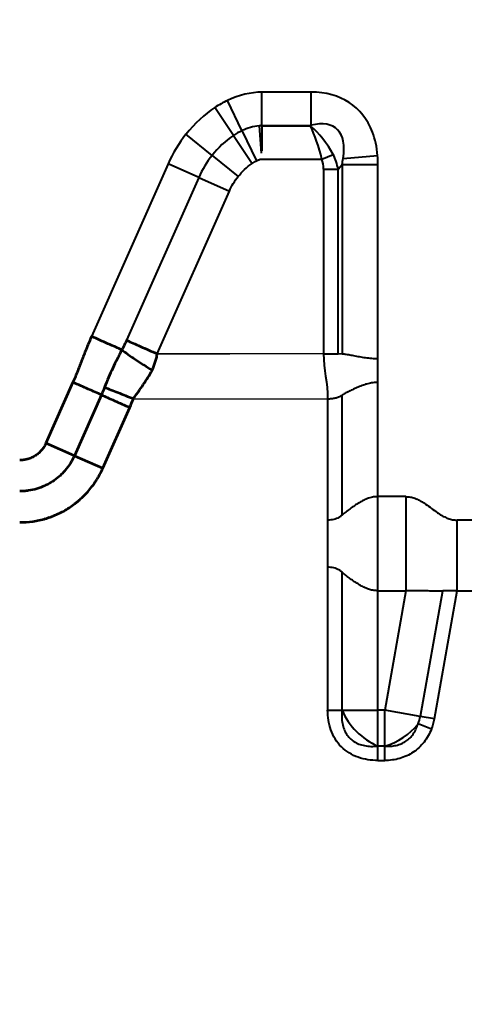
# Model space of a CAD drawing. Header units: millimetres. Extents: x 48754 to 50247, y 1387 to 2180.
# Drawn here: x 48982.41 to 49001.35, y 1819.49 to 1861.58 of the extents above; entities that cross this region are included whole.
import ezdxf

# ---------------------------------------------------------------- set-up
doc = ezdxf.new("R2010")
doc.units = ezdxf.units.MM
doc.layers.add('DIE_O', color=40, linetype='Continuous')
doc.layers.add('DIM', color=4, linetype='Continuous')
doc.styles.get("Standard").update_dxf_attribs({"font": 'txt.shx', "width": 0.85, "bigfont": 'ctxt.shx'})
doc.dimstyles.new('T-2-WX', dxfattribs={"dimtxt": 2, "dimasz": 2, "dimexe": 0.5, "dimexo": 0.5, "dimgap": 0.5, "dimtad": 1, "dimtxsty": 'Standard', "dimblk": 'OPEN30', "dimcen": 0, "dimazin": 3, "dimtfac": 1, "dimtmove": 0, "dimatfit": 3, "dimldrblk": 'OPEN30', "dimlwd": -1, "dimlwe": -1})

# ---------------------------------------------------------------- blocks, each defined once
blk = doc.blocks.new('*D7587')
at = {"layer": 'Defpoints', "color": 0}
for p in [(49557.562, 2078.962), (49573.318, 2078.962), (48867.562, 1558.962)]:
    blk.add_point(p, dxfattribs=at)
at = {"layer": 'DIM', "color": 0}
blk.add_line((49558.062, 2078.962), (49578.189, 2078.962), dxfattribs=at)
at = {"layer": 'DIM', "color": 0, "insert": (49576.004, 2080.462), "char_height": 2, "attachment_point": 5}
blk.add_mtext('520', dxfattribs=at)
blk = doc.blocks.new('_Open30')
blk = doc.blocks.new('*D7588')
at = {"layer": 'Defpoints', "color": 0}
for p in [(49557.562, 2095.546), (49557.562, 2078.962), (48867.562, 1558.962)]:
    blk.add_point(p, dxfattribs=at)
at = {"layer": 'DIM', "color": 0}
blk.add_line((49557.562, 2079.462), (49557.562, 2100.337), dxfattribs=at)
at = {"layer": 'DIM', "color": 0, "insert": (49556.062, 2098.192), "char_height": 2, "attachment_point": 5, "rotation": 90}
blk.add_mtext('690', dxfattribs=at)

msp = doc.modelspace()

# ---------------------------------------------------------------- linework, layer by layer
at = {"layer": 'DIE_O', "color": 2, "linetype": 'Continuous', "lineweight": 25}
for p, q in [((48991.878, 1856.85), (48991.262, 1858.139)), ((48991.878, 1856.85), (48991.262, 1858.139)), ((48993.062, 1858.49), (48992.732, 1858.49)), ((48992.732, 1857.076), (48992.732, 1858.49)), ((48993.062, 1858.49), (48992.732, 1858.49)), ((48992.732, 1857.076), (48992.732, 1858.49)), ((48994.824, 1858.49), (48993.062, 1858.49)), ((48994.824, 1858.49), (48993.062, 1858.49)), ((48994.824, 1857.076), (48994.824, 1858.49)), ((48994.824, 1857.076), (48994.824, 1858.49)), ((48991.515, 1856.642), (48990.722, 1857.831)), ((48991.515, 1856.642), (48990.722, 1857.831)), ((48992.614, 1857.057), (48992.7, 1855.891)), ((48992.614, 1857.057), (48992.7, 1855.891)), ((48992.725, 1857.046), (48992.732, 1857.076)), ((48992.725, 1857.046), (48992.732, 1857.076)), ((48993.028, 1857.046), (48992.725, 1857.046)), ((48992.725, 1857.046), (48992.725, 1855.985)), ((48993.028, 1857.046), (48992.725, 1857.046)), ((48992.725, 1857.046), (48992.725, 1855.985)), ((48992.732, 1857.076), (48993.042, 1857.076)), ((48992.732, 1857.076), (48993.042, 1857.076)), ((48994.798, 1857.046), (48993.028, 1857.046)), ((48994.798, 1857.046), (48993.028, 1857.046)), ((48993.042, 1857.076), (48994.824, 1857.076)), ((48993.042, 1857.076), (48994.824, 1857.076)), ((48994.824, 1857.076), (48994.798, 1857.046)), ((48994.824, 1857.076), (48994.798, 1857.046)), ((48990.606, 1855.794), (48989.495, 1856.694)), ((48990.606, 1855.794), (48989.495, 1856.694)), ((48991.515, 1856.642), (48992.308, 1855.453)), ((48991.515, 1856.642), (48992.308, 1855.453)), ((48991.878, 1856.85), (48992.494, 1855.56)), ((48991.878, 1856.85), (48992.494, 1855.56)), ((48990.606, 1855.794), (48991.716, 1854.895)), ((48990.606, 1855.794), (48991.716, 1854.895)), ((48992.627, 1855.632), (48995.282, 1855.632)), ((48992.627, 1855.632), (48995.282, 1855.632)), ((48995.282, 1855.632), (48995.768, 1855.827)), ((48995.282, 1855.632), (48995.768, 1855.827)), ((48996.19, 1855.666), (48997.656, 1855.79)), ((48996.19, 1855.666), (48997.656, 1855.79)), ((48988.73, 1855.435), (48985.473, 1848.078)), ((48988.73, 1855.435), (48985.473, 1848.078)), ((48990.037, 1854.856), (48988.73, 1855.435)), ((48990.037, 1854.856), (48988.73, 1855.435)), ((48995.358, 1855.203), (48995.971, 1855.203)), ((48995.358, 1855.203), (48995.358, 1847.336)), ((48995.358, 1855.203), (48995.971, 1855.203)), ((48995.358, 1855.203), (48995.358, 1847.336)), ((48995.971, 1855.203), (48996.14, 1855.405)), ((48995.971, 1855.203), (48996.14, 1855.405)), ((48995.971, 1847.336), (48995.971, 1855.203)), ((48995.971, 1847.336), (48995.971, 1855.203)), ((48996.14, 1855.405), (48997.672, 1855.405)), ((48996.14, 1855.405), (48996.14, 1847.326)), ((48996.14, 1855.405), (48997.672, 1855.405)), ((48996.14, 1855.405), (48996.14, 1847.326)), ((48997.672, 1847.124), (48997.672, 1855.405)), ((48997.672, 1847.124), (48997.672, 1855.405)), ((48990.037, 1854.856), (48986.964, 1847.914)), ((48990.037, 1854.856), (48986.964, 1847.914)), ((48990.037, 1854.856), (48991.344, 1854.277)), ((48990.037, 1854.856), (48991.344, 1854.277)), ((48988.271, 1847.336), (48991.344, 1854.277)), ((48988.271, 1847.336), (48991.344, 1854.277)), ((48996.14, 1847.326), (48995.971, 1847.335)), ((48996.14, 1847.326), (48995.971, 1847.335)), ((48997.672, 1846.124), (48997.672, 1847.124)), ((48997.672, 1846.124), (48997.672, 1847.124)), ((48997.672, 1841.252), (48997.672, 1846.124)), ((48997.672, 1841.252), (48997.672, 1846.124)), ((48996.14, 1840.467), (48996.14, 1845.578)), ((48996.14, 1840.467), (48996.14, 1845.578)), ((48995.528, 1845.424), (48995.528, 1840.252)), ((48995.528, 1845.424), (48995.528, 1840.252)), ((48998.863, 1841.252), (48997.672, 1841.252)), ((48997.672, 1837.242), (48997.672, 1841.252)), ((48998.863, 1841.252), (48997.672, 1841.252)), ((48997.672, 1837.242), (48997.672, 1841.252)), ((48998.863, 1841.252), (48998.863, 1837.242)), ((48998.863, 1841.252), (48998.863, 1837.242)), ((48995.528, 1840.252), (48995.528, 1838.242)), ((48995.528, 1840.252), (48995.528, 1838.242)), ((49009.082, 1840.252), (49001.041, 1840.252)), ((49009.082, 1840.252), (49001.041, 1840.252)), ((48995.528, 1838.242), (48995.528, 1832.153)), ((48995.528, 1838.242), (48995.528, 1832.153)), ((48996.14, 1832.153), (48996.14, 1838.027)), ((48996.14, 1832.153), (48996.14, 1838.027)), ((48997.672, 1837.242), (48998.863, 1837.242)), ((48997.672, 1832.153), (48997.672, 1837.242)), ((48997.672, 1837.242), (48998.863, 1837.242)), ((48997.672, 1832.153), (48997.672, 1837.242)), ((48998.863, 1837.242), (48997.966, 1832.153)), ((48998.863, 1837.242), (48997.966, 1832.153)), ((49000.417, 1837.229), (48999.475, 1831.887)), ((49000.417, 1837.229), (48999.475, 1831.887)), ((49000.078, 1831.78), (49001.041, 1837.242)), ((49000.078, 1831.78), (49001.041, 1837.242)), ((49001.041, 1837.242), (49009.082, 1837.242)), ((49001.041, 1837.242), (49009.082, 1837.242)), ((48995.528, 1832.153), (48996.14, 1832.153)), ((48995.528, 1832.153), (48995.528, 1832.152)), ((48995.528, 1832.152), (48996.14, 1832.153)), ((48995.528, 1832.153), (48996.14, 1832.153)), ((48995.528, 1832.153), (48995.528, 1832.152)), ((48995.528, 1832.152), (48996.14, 1832.153)), ((48996.14, 1832.153), (48997.672, 1832.153)), ((48996.14, 1832.153), (48997.672, 1832.153)), ((48997.966, 1832.153), (48997.672, 1832.153)), ((48997.672, 1830.621), (48997.672, 1832.153)), ((48997.966, 1832.153), (48997.672, 1832.153)), ((48997.672, 1830.621), (48997.672, 1832.153)), ((48999.475, 1831.887), (48997.966, 1832.153)), ((48997.966, 1830.621), (48997.966, 1832.153)), ((48999.475, 1831.887), (48997.966, 1832.153)), ((48997.966, 1830.621), (48997.966, 1832.153)), ((49000.078, 1831.78), (48999.475, 1831.887)), ((49000.078, 1831.78), (48999.475, 1831.887)), ((48999.95, 1831.339), (48999.383, 1831.572)), ((48999.95, 1831.339), (48999.383, 1831.572)), ((48997.966, 1830.621), (48997.672, 1830.621)), ((48997.672, 1830.008), (48997.672, 1830.621)), ((48997.672, 1830.008), (48997.672, 1830.621)), ((48997.966, 1830.621), (48997.672, 1830.621)), ((48997.672, 1830.008), (48997.672, 1830.621)), ((48997.672, 1830.008), (48997.672, 1830.621)), ((48997.966, 1830.008), (48997.966, 1830.621)), ((48997.966, 1830.008), (48997.966, 1830.621)), ((48997.966, 1830.008), (48997.966, 1830.621)), ((48997.966, 1830.008), (48997.966, 1830.621)), ((48997.672, 1830.008), (48997.672, 1830.008)), ((48997.672, 1830.008), (48997.966, 1830.008)), ((48997.672, 1830.008), (48997.672, 1830.008)), ((48997.672, 1830.008), (48997.966, 1830.008))]:
    msp.add_line(p, q, dxfattribs=at)
at = {"layer": 'DIE_O', "color": 2, "linetype": 'Continuous', "lineweight": 35}
for p, q in [((48984.681, 1846.125), (48983.532, 1843.531)), ((48985.89, 1845.589), (48984.742, 1842.996)), ((48985.951, 1842.46), (48987.1, 1845.054)), ((48984.742, 1842.996), (48983.532, 1843.531)), ((48984.742, 1842.996), (48985.951, 1842.46))]:
    msp.add_line(p, q, dxfattribs=at)
at = {"layer": 'DIE_O', "color": 2, "linetype": 'Continuous', "lineweight": 25, "flags": 128}
for points in [[(48997.966, 1830.621), (48997.966, 1830.621), (48997.966, 1830.621), (48997.966, 1830.621), (48997.966, 1830.621), (48997.966, 1830.621), (48997.966, 1830.621), (48997.966, 1830.621), (48997.966, 1830.621)], [(48997.966, 1830.621), (48997.966, 1830.621), (48997.966, 1830.621), (48997.966, 1830.621), (48997.966, 1830.621), (48997.966, 1830.621), (48997.966, 1830.621), (48997.966, 1830.621), (48997.966, 1830.621)], [(48997.966, 1830.008), (48997.966, 1830.008), (48997.966, 1830.008), (48997.966, 1830.008), (48997.966, 1830.008), (48997.966, 1830.008), (48997.966, 1830.008), (48997.966, 1830.008), (48997.966, 1830.008)], [(48997.966, 1830.008), (48997.966, 1830.008), (48997.966, 1830.008), (48997.966, 1830.008), (48997.966, 1830.008), (48997.966, 1830.008), (48997.966, 1830.008), (48997.966, 1830.008), (48997.966, 1830.008)]]:
    msp.add_lwpolyline(points, dxfattribs=at)
at = {"layer": 'DIE_O', "color": 2, "linetype": 'Continuous', "lineweight": 25}
for centre, radius, start, end in [((48998.836, 1833.316), 2.936, 203.3543, 246.6457), ((48998.836, 1833.316), 2.936, 203.3543, 246.6457), ((48997.966, 1832.153), 1.532, 337.7091, 350), ((48997.966, 1832.153), 1.532, 337.7091, 350), ((48997.966, 1832.153), 2.145, 337.7091, 350), ((48997.966, 1832.153), 2.145, 337.7091, 350), ((48997.21, 1833.279), 2.764, 285.8788, 321.8461), ((48997.21, 1833.279), 2.764, 285.8788, 321.8461)]:
    msp.add_arc(centre, radius, start, end, dxfattribs=at)
for centre, major_axis, ratio, start_param, end_param in [((48992.008, 1852.692), (-1.428, -5.712), 0.696316, 3.313905, 3.66372), ((48992.008, 1852.692), (-1.428, -5.712), 0.696316, 3.313905, 3.66372), ((48992.451, 1852.834), (4.228, 5.039), 0.60812, 5.958891, 6.755018), ((48992.451, 1852.834), (4.228, 5.039), 0.60812, 5.958891, 6.755018), ((48992.008, 1852.692), (-1.428, -5.712), 0.696316, 3.795472, 4.122994), ((48992.008, 1852.692), (-1.428, -5.712), 0.696316, 3.795472, 4.122994), ((48992.451, 1852.834), (3.446, 4.107), 0.373037, 5.73424, 6.755018), ((48992.451, 1852.834), (3.446, 4.107), 0.373037, 5.73424, 6.755018), ((48992.008, 1852.692), (1.09, 4.361), 0.467133, 0.172312, 0.226028), ((48992.008, 1852.692), (1.09, 4.361), 0.467133, 0.172312, 0.226028), ((48992.707, 1855.49), (2.037, -0.509), 0.731545, 1.743109, 1.796824), ((48992.707, 1855.49), (2.037, -0.509), 0.731545, 1.743109, 1.796824), ((48994.798, 1855.632), (-1.124, 1.742), 0.451138, 4.537435, 5.322833), ((48994.798, 1855.632), (-0.51, 1.997), 0.22754, 4.654285, 5.439683), ((48994.798, 1855.632), (-1.124, 1.742), 0.451138, 4.537435, 5.322833), ((48994.798, 1855.632), (-0.51, 1.997), 0.22754, 4.654285, 5.439683), ((48992.451, 1852.834), (4.228, 5.039), 0.60812, 5.73424, 5.958891), ((48992.451, 1852.834), (4.228, 5.039), 0.60812, 5.73424, 5.958891), ((48993.792, 1854.432), (1.268, 1.512), 0.60812, 5.656054, 5.96962), ((48993.792, 1854.432), (1.268, 1.512), 0.60812, 5.656054, 5.96962), ((48993.792, 1854.432), (1.581, 1.884), 0.813078, 5.656054, 5.96962), ((48993.792, 1854.432), (1.581, 1.884), 0.813078, 5.656054, 5.96962), ((48992.451, 1852.834), (3.446, 4.107), 0.373037, 5.656054, 5.73424), ((48992.451, 1852.834), (3.446, 4.107), 0.373037, 5.656054, 5.73424), ((48992.451, 1852.834), (4.228, 5.039), 0.60812, 5.656054, 5.73424), ((48992.451, 1852.834), (4.228, 5.039), 0.60812, 5.656054, 5.73424)]:
    msp.add_ellipse(centre, major_axis=major_axis, ratio=ratio, start_param=start_param, end_param=end_param, dxfattribs=at)
for points in [[(48991.262, 1858.139), (48991.074, 1858.05), (48990.894, 1857.946), (48990.722, 1857.831)], [(48991.262, 1858.139), (48991.074, 1858.05), (48990.894, 1857.946), (48990.722, 1857.831)], [(48992.614, 1857.057), (48992.354, 1857.037), (48992.111, 1856.961), (48991.878, 1856.85)], [(48992.614, 1857.057), (48992.354, 1857.037), (48992.111, 1856.961), (48991.878, 1856.85)], [(48989.495, 1856.694), (48989.184, 1856.31), (48988.93, 1855.886), (48988.73, 1855.435)], [(48989.495, 1856.694), (48989.184, 1856.31), (48988.93, 1855.886), (48988.73, 1855.435)], [(48991.515, 1856.642), (48991.165, 1856.409), (48990.869, 1856.12), (48990.606, 1855.794)], [(48991.515, 1856.642), (48991.165, 1856.409), (48990.869, 1856.12), (48990.606, 1855.794)], [(48991.878, 1856.85), (48991.752, 1856.789), (48991.631, 1856.72), (48991.515, 1856.642)], [(48991.878, 1856.85), (48991.752, 1856.789), (48991.631, 1856.72), (48991.515, 1856.642)], [(48990.606, 1855.794), (48990.373, 1855.508), (48990.187, 1855.193), (48990.037, 1854.856)], [(48990.606, 1855.794), (48990.373, 1855.508), (48990.187, 1855.193), (48990.037, 1854.856)], [(48992.494, 1855.56), (48992.535, 1855.58), (48992.577, 1855.597), (48992.62, 1855.61)], [(48992.494, 1855.56), (48992.535, 1855.58), (48992.577, 1855.597), (48992.62, 1855.61)], [(48991.716, 1854.895), (48991.889, 1855.108), (48992.079, 1855.3), (48992.308, 1855.453)], [(48991.716, 1854.895), (48991.889, 1855.108), (48992.079, 1855.3), (48992.308, 1855.453)], [(48992.308, 1855.453), (48992.368, 1855.493), (48992.429, 1855.529), (48992.494, 1855.56)], [(48992.308, 1855.453), (48992.368, 1855.493), (48992.429, 1855.529), (48992.494, 1855.56)], [(48991.344, 1854.277), (48991.442, 1854.499), (48991.564, 1854.706), (48991.716, 1854.895)], [(48991.344, 1854.277), (48991.442, 1854.499), (48991.564, 1854.706), (48991.716, 1854.895)], [(48995.358, 1847.336), (48995.358, 1846.692), (48995.528, 1846.067), (48995.528, 1845.424)], [(48995.358, 1847.336), (48995.358, 1846.692), (48995.528, 1846.067), (48995.528, 1845.424)], [(49001.041, 1837.242), (49001.041, 1838.299), (49001.041, 1839.195), (49001.041, 1840.252)], [(49001.041, 1837.242), (49001.041, 1838.299), (49001.041, 1839.195), (49001.041, 1840.252)]]:
    msp.add_open_spline(points, degree=3, dxfattribs=at)
at = {"layer": 'DIE_O', "color": 2, "linetype": 'Continuous', "lineweight": 35}
for points, knots in [([(48985.473, 1848.078), (48985.402, 1847.918), (48985.333, 1847.756), (48985.2, 1847.431), (48985.136, 1847.267), (48985.04, 1847.022), (48985.008, 1846.94), (48984.945, 1846.776), (48984.882, 1846.612), (48984.817, 1846.449), (48984.75, 1846.286), (48984.716, 1846.205), (48984.681, 1846.125)], [0, 0, 0, 0, 0.25, 0.25, 0.5, 0.5, 0.625, 0.625, 0.75, 0.875, 0.875, 1, 1, 1, 1]), ([(48986.763, 1847.507), (48986.593, 1847.582), (48986.391, 1847.672), (48985.95, 1847.867), (48985.712, 1847.973), (48985.473, 1848.078)], [0, 0, 0, 0, 0.5, 0.5, 1, 1, 1, 1]), ([(48986.964, 1847.914), (48986.948, 1847.88), (48986.932, 1847.845), (48986.9, 1847.777), (48986.883, 1847.743), (48986.832, 1847.642), (48986.797, 1847.574), (48986.763, 1847.507)], [0, 0, 0, 0, 0.25, 0.25, 0.5, 0.5, 1, 1, 1, 1]), ([(48986.964, 1847.914), (48987.133, 1847.839), (48987.338, 1847.749), (48987.785, 1847.551), (48988.028, 1847.443), (48988.271, 1847.336)], [0, 0, 0, 0, 0.5, 0.5, 1, 1, 1, 1]), ([(48986.763, 1847.507), (48986.76, 1847.503), (48986.758, 1847.499), (48986.754, 1847.491), (48986.748, 1847.479), (48986.733, 1847.451), (48986.704, 1847.394), (48986.647, 1847.28), (48986.598, 1847.182), (48986.501, 1846.986), (48986.438, 1846.855), (48986.316, 1846.591), (48986.256, 1846.458), (48986.141, 1846.19), (48986.084, 1846.055), (48986.03, 1845.92)], [0, 0, 0, 0, 0.007813, 0.007813, 0.015625, 0.03125, 0.0625, 0.125, 0.25, 0.25, 0.5, 0.5, 0.75, 0.75, 1, 1, 1, 1]), ([(48986.763, 1847.507), (48986.923, 1847.382), (48987.123, 1847.239), (48987.566, 1846.943), (48987.809, 1846.79), (48988.052, 1846.647)], [0, 0, 0, 0, 0.5, 0.5, 1, 1, 1, 1]), ([(48988.052, 1846.647), (48988.106, 1846.756), (48988.152, 1846.867), (48988.207, 1847.039), (48988.223, 1847.097), (48988.243, 1847.186), (48988.253, 1847.23), (48988.262, 1847.283), (48988.267, 1847.309), (48988.269, 1847.322), (48988.269, 1847.328), (48988.27, 1847.332), (48988.27, 1847.334), (48988.271, 1847.336)], [0, 0, 0, 0, 0.5, 0.5, 0.75, 0.75, 0.875, 0.9375, 0.96875, 0.984375, 0.992187, 0.992187, 1, 1, 1, 1]), ([(48987.256, 1845.424), (48987.264, 1845.436), (48987.273, 1845.449), (48987.29, 1845.474), (48987.316, 1845.512), (48987.377, 1845.601), (48987.43, 1845.675), (48987.535, 1845.825), (48987.606, 1845.924), (48987.744, 1846.125), (48987.811, 1846.226), (48987.938, 1846.432), (48987.998, 1846.538), (48988.052, 1846.647)], [0, 0, 0, 0, 0.03125, 0.03125, 0.0625, 0.125, 0.25, 0.25, 0.5, 0.5, 0.75, 0.75, 1, 1, 1, 1]), ([(48985.89, 1845.589), (48985.725, 1845.662), (48985.533, 1845.747), (48985.121, 1845.93), (48984.901, 1846.027), (48984.681, 1846.125)], [0, 0, 0, 0, 0.5, 0.5, 1, 1, 1, 1]), ([(48986.03, 1845.92), (48986.197, 1845.852), (48986.391, 1845.773), (48986.809, 1845.604), (48987.033, 1845.514), (48987.256, 1845.424)], [0, 0, 0, 0, 0.5, 0.5, 1, 1, 1, 1]), ([(48985.89, 1845.589), (48986.055, 1845.516), (48986.247, 1845.431), (48986.659, 1845.249), (48986.88, 1845.151), (48987.1, 1845.054)], [0, 0, 0, 0, 0.5, 0.5, 1, 1, 1, 1]), ([(48983.532, 1843.531), (48983.52, 1843.504), (48983.507, 1843.477), (48983.48, 1843.425), (48983.465, 1843.4), (48983.419, 1843.326), (48983.384, 1843.278), (48983.328, 1843.211), (48983.308, 1843.19), (48983.267, 1843.147), (48983.245, 1843.127), (48983.179, 1843.068), (48983.132, 1843.033), (48983.032, 1842.968), (48982.981, 1842.94), (48982.875, 1842.891), (48982.82, 1842.87), (48982.75, 1842.85), (48982.736, 1842.846), (48982.707, 1842.838), (48982.692, 1842.835), (48982.649, 1842.826), (48982.62, 1842.82), (48982.533, 1842.808), (48982.474, 1842.804), (48982.415, 1842.804)], [0, 0, 0, 0, 0.0625, 0.0625, 0.125, 0.125, 0.25, 0.25, 0.3125, 0.3125, 0.375, 0.375, 0.5, 0.5, 0.625, 0.625, 0.75, 0.75, 0.78125, 0.78125, 0.8125, 0.8125, 0.875, 0.875, 1, 1, 1, 1]), ([(48984.742, 1842.996), (48984.692, 1842.883), (48984.577, 1842.667), (48984.433, 1842.47), (48984.334, 1842.353), (48984.314, 1842.33), (48984.272, 1842.285), (48984.251, 1842.262), (48984.187, 1842.196), (48984.142, 1842.154), (48984.005, 1842.033), (48983.908, 1841.959), (48983.755, 1841.859), (48983.702, 1841.828), (48983.622, 1841.783), (48983.594, 1841.769), (48983.539, 1841.741), (48983.512, 1841.728), (48983.372, 1841.663), (48983.144, 1841.578), (48982.905, 1841.525), (48982.722, 1841.499), (48982.661, 1841.492), (48982.538, 1841.483), (48982.476, 1841.481), (48982.415, 1841.481)], [0, 0, 0, 0, 0.125, 0.25, 0.25, 0.28125, 0.28125, 0.3125, 0.3125, 0.375, 0.375, 0.5, 0.5, 0.5625, 0.5625, 0.59375, 0.59375, 0.625, 0.625, 0.75, 0.875, 0.875, 0.9375, 0.9375, 1, 1, 1, 1]), ([(48982.415, 1840.158), (48982.602, 1840.158), (48982.973, 1840.185), (48983.336, 1840.264), (48983.56, 1840.33), (48983.604, 1840.344), (48983.693, 1840.374), (48983.825, 1840.421), (48983.953, 1840.475), (48984.206, 1840.591), (48984.367, 1840.68), (48984.601, 1840.832), (48984.677, 1840.885), (48984.789, 1840.97), (48984.826, 1840.999), (48984.898, 1841.058), (48984.934, 1841.089), (48985.108, 1841.242), (48985.238, 1841.374), (48985.418, 1841.585), (48985.475, 1841.658), (48985.558, 1841.771), (48985.585, 1841.809), (48985.638, 1841.886), (48985.663, 1841.925), (48985.788, 1842.124), (48985.876, 1842.289), (48985.951, 1842.46)], [0, 0, 0, 0, 0.125, 0.25, 0.25, 0.28125, 0.28125, 0.3125, 0.375, 0.375, 0.5, 0.5, 0.5625, 0.5625, 0.59375, 0.59375, 0.625, 0.625, 0.75, 0.75, 0.8125, 0.8125, 0.84375, 0.84375, 0.875, 0.875, 1, 1, 1, 1])]:
    msp.add_open_spline(points, degree=3, knots=knots, dxfattribs=at)
at = {"layer": 'DIE_O', "color": 2, "linetype": 'Continuous', "lineweight": 13}
for points, degree in [([(48988.271, 1847.335), (48991.362, 1847.335)], 1), ([(48991.362, 1847.335), (48990.331, 1847.335), (48989.301, 1847.335), (48988.271, 1847.335)], 3), ([(48995.358, 1847.335), (48991.362, 1847.335)], 1), ([(48995.358, 1847.335), (48994.026, 1847.335), (48992.694, 1847.335), (48991.362, 1847.335)], 3), ([(48987.256, 1845.423), (48991.362, 1845.423)], 1), ([(48987.256, 1845.423), (48988.624, 1845.423), (48989.993, 1845.423), (48991.362, 1845.423)], 3), ([(48991.362, 1845.423), (48995.528, 1845.423)], 1), ([(48991.362, 1845.423), (48992.75, 1845.423), (48994.139, 1845.423), (48995.528, 1845.423)], 3)]:
    msp.add_open_spline(points, degree=degree, dxfattribs=at)
at = {"layer": 'DIE_O', "color": 2, "linetype": 'Continuous', "lineweight": 25}
for points, knots in [([(48995.358, 1847.336), (48995.474, 1847.336), (48995.591, 1847.336), (48995.802, 1847.336), (48995.896, 1847.336), (48995.971, 1847.335)], [0, 0, 0, 0, 0.5, 0.5, 1, 1, 1, 1]), ([(48995.358, 1847.336), (48995.474, 1847.336), (48995.591, 1847.336), (48995.802, 1847.336), (48995.896, 1847.336), (48995.971, 1847.335)], [0, 0, 0, 0, 0.5, 0.5, 1, 1, 1, 1]), ([(48997.672, 1847.124), (48997.628, 1847.124), (48997.54, 1847.125), (48997.408, 1847.135), (48997.275, 1847.148), (48997.144, 1847.165), (48997.015, 1847.184), (48996.888, 1847.206), (48996.765, 1847.228), (48996.646, 1847.25), (48996.533, 1847.271), (48996.424, 1847.29), (48996.323, 1847.306), (48996.227, 1847.319), (48996.169, 1847.324), (48996.14, 1847.326)], [0, 0, 0, 0, 0.074904, 0.150682, 0.22727, 0.304551, 0.382367, 0.460528, 0.538826, 0.617046, 0.694971, 0.772396, 0.849137, 0.925041, 1, 1, 1, 1]), ([(48997.672, 1847.124), (48997.628, 1847.124), (48997.54, 1847.125), (48997.408, 1847.135), (48997.275, 1847.148), (48997.144, 1847.165), (48997.015, 1847.184), (48996.888, 1847.206), (48996.765, 1847.228), (48996.646, 1847.25), (48996.533, 1847.271), (48996.424, 1847.29), (48996.323, 1847.306), (48996.227, 1847.319), (48996.169, 1847.324), (48996.14, 1847.326)], [0, 0, 0, 0, 0.074904, 0.150682, 0.22727, 0.304551, 0.382367, 0.460528, 0.538826, 0.617046, 0.694971, 0.772396, 0.849137, 0.925041, 1, 1, 1, 1]), ([(48997.672, 1846.124), (48997.637, 1846.123), (48997.565, 1846.121), (48997.456, 1846.11), (48997.346, 1846.092), (48997.209, 1846.06), (48997.034, 1846.004), (48996.831, 1845.924), (48996.627, 1845.832), (48996.439, 1845.74), (48996.295, 1845.664), (48996.203, 1845.613), (48996.162, 1845.59), (48996.145, 1845.58), (48996.14, 1845.578)], [0, 0, 0, 0, 0.058126, 0.117563, 0.17856, 0.241346, 0.351173, 0.488087, 0.620028, 0.755793, 0.890646, 0.955666, 0.987156, 1, 1, 1, 1]), ([(48997.672, 1846.124), (48997.637, 1846.123), (48997.565, 1846.121), (48997.456, 1846.11), (48997.346, 1846.092), (48997.209, 1846.06), (48997.034, 1846.004), (48996.831, 1845.924), (48996.627, 1845.832), (48996.439, 1845.74), (48996.295, 1845.664), (48996.203, 1845.613), (48996.162, 1845.59), (48996.145, 1845.58), (48996.14, 1845.578)], [0, 0, 0, 0, 0.058126, 0.117563, 0.17856, 0.241346, 0.351173, 0.488087, 0.620028, 0.755793, 0.890646, 0.955666, 0.987156, 1, 1, 1, 1]), ([(48995.528, 1845.424), (48995.555, 1845.424), (48995.61, 1845.425), (48995.692, 1845.432), (48995.772, 1845.442), (48995.85, 1845.457), (48995.923, 1845.477), (48995.999, 1845.502), (48996.073, 1845.535), (48996.118, 1845.563), (48996.14, 1845.577)], [0, 0, 0, 0, 0.114956, 0.230103, 0.34575, 0.462202, 0.579758, 0.698707, 0.848557, 1, 1, 1, 1]), ([(48995.528, 1845.424), (48995.555, 1845.424), (48995.61, 1845.425), (48995.692, 1845.432), (48995.772, 1845.442), (48995.85, 1845.457), (48995.923, 1845.477), (48995.999, 1845.502), (48996.073, 1845.535), (48996.118, 1845.563), (48996.14, 1845.577)], [0, 0, 0, 0, 0.114956, 0.230103, 0.34575, 0.462202, 0.579758, 0.698707, 0.848557, 1, 1, 1, 1]), ([(48997.672, 1841.252), (48997.646, 1841.252), (48997.593, 1841.251), (48997.514, 1841.243), (48997.426, 1841.229), (48997.328, 1841.205), (48997.185, 1841.158), (48997.011, 1841.077), (48996.813, 1840.961), (48996.621, 1840.833), (48996.437, 1840.701), (48996.3, 1840.596), (48996.203, 1840.518), (48996.161, 1840.484), (48996.14, 1840.467)], [0, 0, 0, 0, 0.0411073, 0.0819871, 0.122804, 0.180199, 0.2404004, 0.3601203, 0.4856162, 0.6172968, 0.752964, 0.8879623, 0.9441416, 1, 1, 1, 1]), ([(48997.672, 1841.252), (48997.646, 1841.252), (48997.593, 1841.251), (48997.514, 1841.243), (48997.426, 1841.229), (48997.328, 1841.205), (48997.185, 1841.158), (48997.011, 1841.077), (48996.813, 1840.961), (48996.621, 1840.833), (48996.437, 1840.701), (48996.3, 1840.596), (48996.203, 1840.518), (48996.161, 1840.484), (48996.14, 1840.467)], [0, 0, 0, 0, 0.0411073, 0.0819871, 0.122804, 0.180199, 0.2404004, 0.3601203, 0.4856162, 0.6172968, 0.752964, 0.8879623, 0.9441416, 1, 1, 1, 1]), ([(48998.863, 1841.252), (48998.894, 1841.251), (48998.957, 1841.249), (48999.052, 1841.236), (48999.148, 1841.214), (48999.245, 1841.183), (48999.342, 1841.144), (48999.45, 1841.092), (48999.57, 1841.022), (48999.742, 1840.909), (48999.952, 1840.752), (49000.162, 1840.595), (49000.335, 1840.482), (49000.485, 1840.395), (49000.655, 1840.319), (49000.849, 1840.263), (49000.978, 1840.256), (49001.041, 1840.252)], [0, 0, 0, 0, 0.038324, 0.077384, 0.117488, 0.15892, 0.201937, 0.24677, 0.305439, 0.372119, 0.500098, 0.628077, 0.694556, 0.753425, 0.841157, 0.922625, 1, 1, 1, 1]), ([(48998.863, 1841.252), (48998.894, 1841.251), (48998.957, 1841.249), (48999.052, 1841.236), (48999.148, 1841.214), (48999.245, 1841.183), (48999.342, 1841.144), (48999.45, 1841.092), (48999.57, 1841.022), (48999.742, 1840.909), (48999.952, 1840.752), (49000.162, 1840.595), (49000.335, 1840.482), (49000.485, 1840.395), (49000.655, 1840.319), (49000.849, 1840.263), (49000.978, 1840.256), (49001.041, 1840.252)], [0, 0, 0, 0, 0.038324, 0.077384, 0.117488, 0.15892, 0.201937, 0.24677, 0.305439, 0.372119, 0.500098, 0.628077, 0.694556, 0.753425, 0.841157, 0.922625, 1, 1, 1, 1]), ([(48996.14, 1840.467), (48996.127, 1840.455), (48996.101, 1840.43), (48996.057, 1840.397), (48995.994, 1840.357), (48995.906, 1840.315), (48995.788, 1840.279), (48995.66, 1840.256), (48995.572, 1840.253), (48995.528, 1840.252)], [0, 0, 0, 0, 0.0952787, 0.1886795, 0.2803959, 0.4628014, 0.6421084, 0.8204515, 1, 1, 1, 1]), ([(48996.14, 1840.467), (48996.127, 1840.455), (48996.101, 1840.43), (48996.057, 1840.397), (48995.994, 1840.357), (48995.906, 1840.315), (48995.788, 1840.279), (48995.66, 1840.256), (48995.572, 1840.253), (48995.528, 1840.252)], [0, 0, 0, 0, 0.0952787, 0.1886795, 0.2803959, 0.4628014, 0.6421084, 0.8204515, 1, 1, 1, 1]), ([(48996.14, 1838.027), (48996.127, 1838.039), (48996.101, 1838.064), (48996.057, 1838.097), (48995.995, 1838.137), (48995.907, 1838.179), (48995.788, 1838.215), (48995.661, 1838.238), (48995.572, 1838.241), (48995.528, 1838.242)], [0, 0, 0, 0, 0.094754, 0.187657, 0.278899, 0.461715, 0.6414, 0.820101, 1, 1, 1, 1]), ([(48996.14, 1838.027), (48996.127, 1838.039), (48996.101, 1838.064), (48996.057, 1838.097), (48995.995, 1838.137), (48995.907, 1838.179), (48995.788, 1838.215), (48995.661, 1838.238), (48995.572, 1838.241), (48995.528, 1838.242)], [0, 0, 0, 0, 0.094754, 0.187657, 0.278899, 0.461715, 0.6414, 0.820101, 1, 1, 1, 1]), ([(48997.672, 1837.242), (48997.642, 1837.243), (48997.582, 1837.244), (48997.492, 1837.254), (48997.402, 1837.271), (48997.312, 1837.294), (48997.219, 1837.325), (48997.121, 1837.366), (48996.986, 1837.432), (48996.818, 1837.53), (48996.627, 1837.657), (48996.444, 1837.788), (48996.306, 1837.894), (48996.206, 1837.973), (48996.162, 1838.009), (48996.14, 1838.027)], [0, 0, 0, 0, 0.046469, 0.093349, 0.140886, 0.189313, 0.238852, 0.295613, 0.357805, 0.48235, 0.613026, 0.747748, 0.88203, 0.94119, 1, 1, 1, 1]), ([(48997.672, 1837.242), (48997.642, 1837.243), (48997.582, 1837.244), (48997.492, 1837.254), (48997.402, 1837.271), (48997.312, 1837.294), (48997.219, 1837.325), (48997.121, 1837.366), (48996.986, 1837.432), (48996.818, 1837.53), (48996.627, 1837.657), (48996.444, 1837.788), (48996.306, 1837.894), (48996.206, 1837.973), (48996.162, 1838.009), (48996.14, 1838.027)], [0, 0, 0, 0, 0.046469, 0.093349, 0.140886, 0.189313, 0.238852, 0.295613, 0.357805, 0.48235, 0.613026, 0.747748, 0.88203, 0.94119, 1, 1, 1, 1]), ([(49000.417, 1837.229), (49000.399, 1837.229), (49000.361, 1837.227), (49000.242, 1837.224), (49000.039, 1837.226), (48999.753, 1837.232), (48999.468, 1837.239), (48999.179, 1837.241), (48998.977, 1837.242), (48998.863, 1837.242)], [0, 0, 0, 0, 0.046673, 0.097856, 0.288273, 0.496257, 0.657106, 0.806646, 1, 1, 1, 1]), ([(49000.417, 1837.229), (49000.399, 1837.229), (49000.361, 1837.227), (49000.242, 1837.224), (49000.039, 1837.226), (48999.753, 1837.232), (48999.468, 1837.239), (48999.179, 1837.241), (48998.977, 1837.242), (48998.863, 1837.242)], [0, 0, 0, 0, 0.046673, 0.097856, 0.288273, 0.496257, 0.657106, 0.806646, 1, 1, 1, 1]), ([(49001.041, 1837.242), (49001.014, 1837.242), (49000.958, 1837.242), (49000.873, 1837.242), (49000.785, 1837.242), (49000.695, 1837.241), (49000.605, 1837.239), (49000.528, 1837.237), (49000.465, 1837.233), (49000.432, 1837.231), (49000.417, 1837.229)], [0, 0, 0, 0, 0.1144264, 0.236082, 0.3649657, 0.5010764, 0.6444129, 0.7949739, 0.9012995, 1, 1, 1, 1]), ([(49001.041, 1837.242), (49001.014, 1837.242), (49000.958, 1837.242), (49000.873, 1837.242), (49000.785, 1837.242), (49000.695, 1837.241), (49000.605, 1837.239), (49000.528, 1837.237), (49000.465, 1837.233), (49000.432, 1837.231), (49000.417, 1837.229)], [0, 0, 0, 0, 0.1144264, 0.236082, 0.3649657, 0.5010764, 0.6444129, 0.7949739, 0.9012995, 1, 1, 1, 1]), ([(48997.672, 1830.008), (48997.388, 1830.008), (48997.1, 1830.049), (48996.565, 1830.238), (48996.315, 1830.387), (48995.911, 1830.79), (48995.759, 1831.039), (48995.568, 1831.579), (48995.528, 1831.867), (48995.528, 1832.152)], [0, 0, 0, 0, 0.25, 0.25, 0.5, 0.5, 0.75, 0.75, 1, 1, 1, 1]), ([(48997.672, 1830.008), (48997.388, 1830.008), (48997.1, 1830.049), (48996.565, 1830.238), (48996.315, 1830.387), (48995.911, 1830.79), (48995.759, 1831.039), (48995.568, 1831.579), (48995.528, 1831.867), (48995.528, 1832.152)], [0, 0, 0, 0, 0.25, 0.25, 0.5, 0.5, 0.75, 0.75, 1, 1, 1, 1]), ([(48996.14, 1832.153), (48996.136, 1832.102), (48996.127, 1832.002), (48996.127, 1831.856), (48996.137, 1831.717), (48996.156, 1831.584), (48996.186, 1831.46), (48996.225, 1831.342), (48996.273, 1831.233), (48996.33, 1831.132), (48996.396, 1831.04), (48996.496, 1830.928), (48996.646, 1830.807), (48996.86, 1830.7), (48997.105, 1830.631), (48997.381, 1830.601), (48997.572, 1830.614), (48997.672, 1830.621)], [0, 0, 0, 0, 0.0597626, 0.1167584, 0.1711544, 0.2231423, 0.272942, 0.3208033, 0.3670075, 0.4118673, 0.4557238, 0.4989422, 0.5863525, 0.6777414, 0.7757786, 0.8826369, 1, 1, 1, 1]), ([(48996.14, 1832.153), (48996.136, 1832.102), (48996.127, 1832.002), (48996.127, 1831.856), (48996.137, 1831.717), (48996.156, 1831.584), (48996.186, 1831.46), (48996.225, 1831.342), (48996.273, 1831.233), (48996.33, 1831.132), (48996.396, 1831.04), (48996.496, 1830.928), (48996.646, 1830.807), (48996.86, 1830.7), (48997.105, 1830.631), (48997.381, 1830.601), (48997.572, 1830.614), (48997.672, 1830.621)], [0, 0, 0, 0, 0.0597626, 0.1167584, 0.1711544, 0.2231423, 0.272942, 0.3208033, 0.3670075, 0.4118673, 0.4557238, 0.4989422, 0.5863525, 0.6777414, 0.7757786, 0.8826369, 1, 1, 1, 1]), ([(48997.966, 1830.621), (48998.009, 1830.618), (48998.092, 1830.612), (48998.216, 1830.616), (48998.336, 1830.628), (48998.451, 1830.649), (48998.561, 1830.68), (48998.665, 1830.719), (48998.764, 1830.767), (48998.889, 1830.843), (48999.033, 1830.96), (48999.179, 1831.134), (48999.301, 1831.339), (48999.355, 1831.493), (48999.383, 1831.572)], [0, 0, 0, 0, 0.068857, 0.135378, 0.199798, 0.262377, 0.323396, 0.383159, 0.44199, 0.500229, 0.617163, 0.737821, 0.864712, 1, 1, 1, 1]), ([(48997.966, 1830.621), (48998.009, 1830.618), (48998.092, 1830.612), (48998.216, 1830.616), (48998.336, 1830.628), (48998.451, 1830.649), (48998.561, 1830.68), (48998.665, 1830.719), (48998.764, 1830.767), (48998.889, 1830.843), (48999.033, 1830.96), (48999.179, 1831.134), (48999.301, 1831.339), (48999.355, 1831.493), (48999.383, 1831.572)], [0, 0, 0, 0, 0.068857, 0.135378, 0.199798, 0.262377, 0.323396, 0.383159, 0.44199, 0.500229, 0.617163, 0.737821, 0.864712, 1, 1, 1, 1]), ([(48999.95, 1831.339), (48999.87, 1831.144), (48999.764, 1830.957), (48999.504, 1830.623), (48999.347, 1830.477), (48998.996, 1830.24), (48998.801, 1830.152), (48998.393, 1830.035), (48998.179, 1830.008), (48997.966, 1830.008)], [0, 0, 0, 0, 0.25, 0.25, 0.5, 0.5, 0.75, 0.75, 1, 1, 1, 1]), ([(48999.95, 1831.339), (48999.87, 1831.144), (48999.764, 1830.957), (48999.504, 1830.623), (48999.347, 1830.477), (48998.996, 1830.24), (48998.801, 1830.152), (48998.393, 1830.035), (48998.179, 1830.008), (48997.966, 1830.008)], [0, 0, 0, 0, 0.25, 0.25, 0.5, 0.5, 0.75, 0.75, 1, 1, 1, 1])]:
    msp.add_open_spline(points, degree=3, knots=knots, dxfattribs=at)
at = {"layer": 'DIE_O', "color": 2, "linetype": 'Continuous', "lineweight": 35}
for points in [[(48986.03, 1845.92), (48985.985, 1845.809), (48985.939, 1845.699), (48985.89, 1845.589)], [(48987.1, 1845.054), (48987.154, 1845.176), (48987.206, 1845.3), (48987.256, 1845.424)]]:
    msp.add_open_spline(points, degree=3, dxfattribs=at)

# ---------------------------------------------------------------- dimensions: what is measured, and where the dimension line sits
at = {"layer": 'DIM', "color": 52}
for offset, dtype, picture, middle in [((0, 16.584), 1, '*D7588', (49556.062, 2098.192)), ((15.756, 0), 0, '*D7587', (49576.004, 2080.462))]:
    dim = msp.add_ordinate_dim(feature_location=(49557.562, 2078.962), offset=offset, dtype=dtype, origin=(48867.562, 1558.962), dimstyle='T-2-WX', dxfattribs=at)
    dim.commit()
    dim.dimension.update_dxf_attribs({"geometry": picture, "text_midpoint": middle})

doc.saveas('drawing.dxf')
